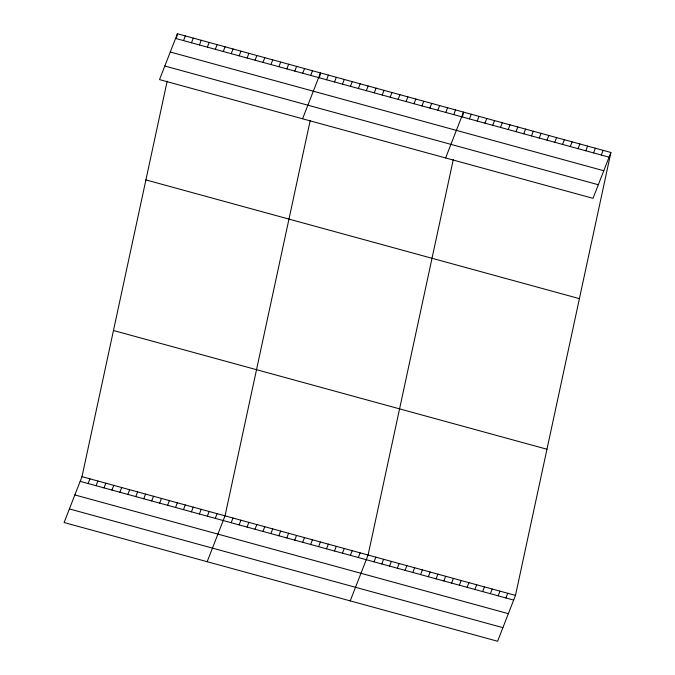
<?xml version="1.0" encoding="UTF-8"?>
<svg xmlns="http://www.w3.org/2000/svg" width="675" height="675" viewBox="0 0 675 675"><rect width="100%" height="100%" fill="white"/><g stroke="black" fill="none" stroke-linecap="round" stroke-linejoin="round"><path stroke-width="1.01" d="M610.892 152.474L593.013 198.332L159.519 79.599L177.398 33.75L610.892 152.474L515.481 595.401L497.602 641.25L64.108 522.526L81.987 476.668L167.172 81.203M176.377 38.492L177.398 33.75M310.23 120.386L225.037 515.852L207.157 561.701M319.427 77.676L320.448 72.934L302.577 118.783M453.279 159.57L368.086 555.036L350.215 600.885M462.485 116.859L463.506 112.109L445.627 157.958M183.524 40.601L185.347 35.927M191.472 42.778L193.295 38.104M199.42 44.955L201.243 40.281M207.36 47.132L209.191 42.458M215.308 49.309L217.139 44.634M223.256 51.486L225.079 46.811M231.204 53.663L233.027 48.988M239.153 55.839L240.975 51.165M247.101 58.016L248.923 53.342M88.104 483.528L89.935 478.845M255.049 60.193L256.871 55.519M96.053 485.705L97.875 481.022M262.997 62.37L264.819 57.696M104.001 487.882L105.823 483.199M270.945 64.547L272.767 59.872M111.949 490.058L113.771 485.376M278.893 66.724L280.716 62.049M119.897 492.235L121.719 487.553M286.841 68.901L288.664 64.226M127.845 494.412L129.668 489.729M294.789 71.078L296.612 66.403M135.793 496.589L137.616 491.906M302.729 73.254L304.56 68.58M143.741 498.766L145.564 494.083M310.677 75.431L312.5 70.757M151.689 500.943L153.512 496.26M159.637 503.111L161.46 498.437M326.573 79.785L328.396 75.111M167.586 505.288L169.408 500.614M334.522 81.962L336.344 77.287M175.525 507.465L177.356 502.791M342.47 84.139L344.292 79.464M183.473 509.642L185.296 504.968M350.418 86.316L352.24 81.633M191.422 511.819L193.244 507.144M358.366 88.492L360.188 83.81M199.37 513.996L201.192 509.321M366.314 90.669L368.137 85.987M207.318 516.173L209.14 511.498M374.262 92.846L376.085 88.163M215.266 518.349L217.088 513.675M382.21 95.023L384.033 90.34M390.158 97.2L391.981 92.517M231.162 522.703L232.985 518.029M398.098 99.377L399.929 94.694M239.11 524.88L240.933 520.206M406.046 101.554L407.869 96.871M247.058 527.057L248.881 522.383M413.994 103.731L415.817 99.048M255.007 529.234L256.829 524.559M421.942 105.907L423.765 101.225M262.955 531.411L264.777 526.736M429.891 108.084L431.713 103.402M270.894 533.587L272.725 528.913M437.839 110.261L439.661 105.578M278.843 535.764L280.665 531.09M445.787 112.438L447.609 107.755M286.791 537.941L288.613 533.267M453.735 114.607L455.557 109.932M294.739 540.118L296.561 535.444M302.687 542.295L304.509 537.621M469.437 118.91L471.26 114.235M310.635 544.472L312.457 539.798M477.191 121.036L479.022 116.362M318.583 546.649L320.406 541.974M484.954 123.162L486.776 118.488M326.531 548.826L328.354 544.151M492.708 125.288L494.53 120.606M334.479 551.002L336.302 546.328M500.47 127.406L502.293 122.732M342.427 553.179L344.25 548.505M508.224 129.532L510.047 124.858M350.376 555.356L352.198 550.682M515.978 131.659L517.801 126.984M358.315 557.533L360.146 552.859M523.741 133.785L525.563 129.111M531.495 135.911L533.317 131.228M374.026 561.836L375.848 557.153M539.258 138.037L541.08 133.355M381.78 563.962L383.602 559.28M547.012 140.155L548.834 135.481M389.543 566.08L391.365 561.406M554.766 142.282L556.588 137.607M397.297 568.207L399.119 563.532M562.528 144.408L564.351 139.733M405.051 570.333L406.873 565.658M570.282 146.534L572.105 141.851M412.813 572.459L414.636 567.776M578.036 148.66L579.867 143.977M420.567 574.585L422.39 569.903M585.799 150.778L587.621 146.104M428.321 576.703L430.152 572.029M593.553 152.904L595.375 148.23M436.084 578.829L437.906 574.155M601.315 155.031L603.138 150.356M443.838 580.956L445.66 576.281M451.6 583.082L453.423 578.399M459.354 585.208L461.177 580.525M467.108 587.326L468.931 582.652M474.871 589.452L476.693 584.778M482.625 591.578L484.447 586.904M490.379 593.705L492.21 589.03M498.142 595.831L499.964 591.148M505.896 597.949L507.718 593.274M175.576 38.424L609.069 157.157M170.277 52.017L603.771 170.741M164.818 66.015L598.312 184.739M145.91 179.913L579.403 298.645M113.467 330.505L546.961 449.238M81.987 476.668L515.481 595.401M80.165 481.351L513.658 600.075M74.866 494.935L508.359 613.668M69.407 508.933L502.9 627.666"/></g></svg>
